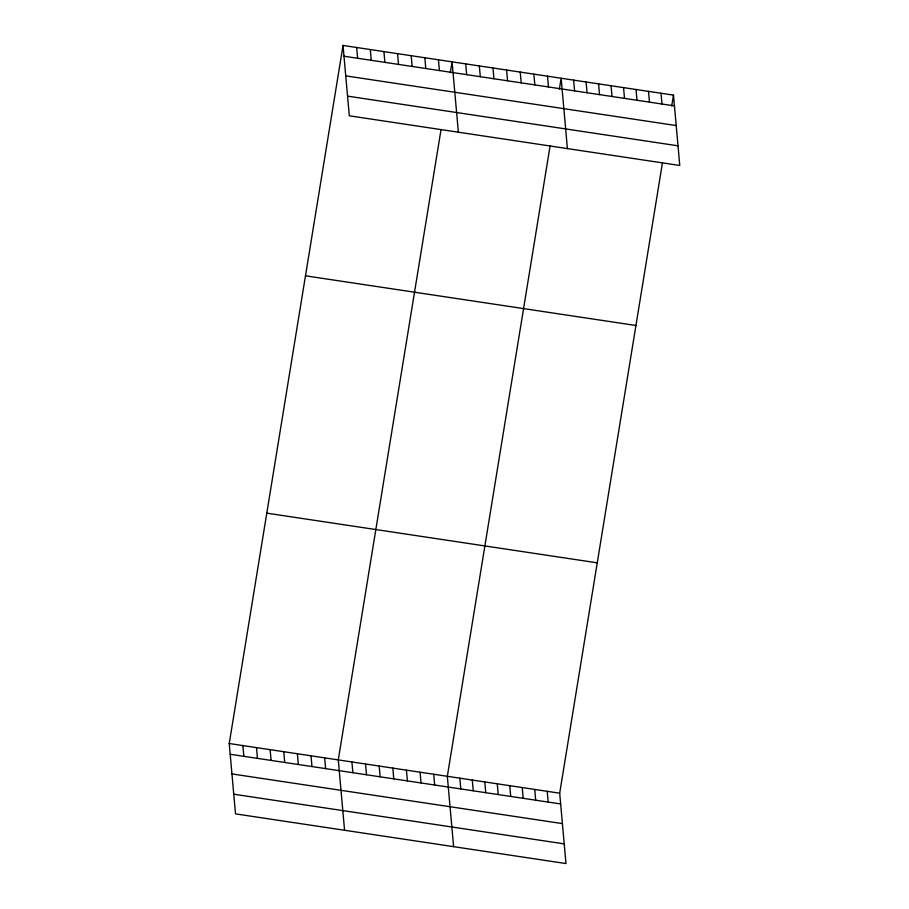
<?xml version="1.0" encoding="UTF-8"?>
<svg xmlns="http://www.w3.org/2000/svg" width="909" height="909" viewBox="0 0 909 909"><rect width="100%" height="100%" fill="white"/><g stroke="black" fill="none" stroke-linecap="round" stroke-linejoin="round"><path stroke-width="1.36" d="M662.445 162.881L559.694 793.193L565.966 863.55L235.511 813.873L229.238 743.517L343.034 45.45L673.489 95.127L679.762 165.483L349.306 115.807L343.034 45.45M441.035 129.601L338.284 759.901L344.568 830.269M450.319 72.686L452.08 61.846L458.363 132.203M550.081 145.985L447.33 776.297L453.614 846.654M559.365 89.082L561.137 78.242L567.409 148.599M671.717 105.967L673.489 95.127M343.988 56.21L674.444 105.887M345.75 75.879L676.205 125.556M347.556 96.138L678.012 145.815M305.481 275.813L635.936 325.49M266.791 513.153L597.247 562.83M229.238 743.517L559.694 793.193M230.193 754.265L560.648 803.954M231.954 773.934L562.41 823.622M233.761 794.205L564.216 843.882M661.002 93.252L661.968 104.012M648.515 91.377L649.481 102.126M636.039 89.502L636.993 100.251M623.551 87.616L624.506 98.377M611.064 85.741L612.03 96.502M598.588 83.867L599.542 94.627M586.1 81.992L587.055 92.752M573.613 80.117L574.579 90.866M547.502 76.186L548.457 86.946M533.867 74.14L534.833 84.901M520.232 72.095L521.198 82.844M506.608 70.038L507.563 80.799M492.973 67.993L493.939 78.753M547.207 791.319L548.161 802.068M479.338 65.948L480.304 76.697M534.719 789.432L535.685 800.193M465.715 63.891L466.669 74.652M522.243 787.558L523.198 798.318M509.756 785.683L510.71 796.443M438.445 59.789L439.411 70.55M497.268 783.808L498.234 794.568M424.821 57.744L425.776 68.505M484.781 781.933L485.747 792.682M411.186 55.699L412.152 66.448M472.305 780.058L473.259 790.807M397.551 53.642L398.517 64.403M459.818 778.172L460.783 788.932M383.928 51.597L384.882 62.357M370.293 49.552L371.258 60.301M433.707 774.252L434.661 785.012M356.658 47.495L357.623 58.256M420.072 772.207L421.037 782.956M406.437 770.15L407.402 780.911M392.813 768.105L393.767 778.865M379.178 766.06L380.144 776.809M365.543 764.003L366.509 774.763M351.919 761.958L352.874 772.718M324.649 757.856L325.615 768.616M311.026 755.811L311.98 766.56M297.391 753.754L298.345 764.514M283.756 751.709L284.722 762.469M270.132 749.664L271.087 760.413M256.497 747.607L257.452 758.367M242.862 745.562L243.828 756.322"/></g></svg>
